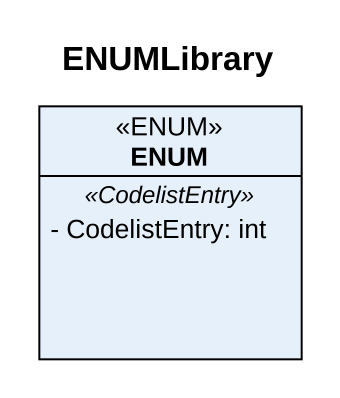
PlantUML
@startuml
title ENUMLibrary
hide circle
hide empty members
skinparam classAttributeIconSize 0
class "ENUM" as ENUM_ <<ENUM>> {
  .. <<CodelistEntry>> ..
  - CodelistEntry: int
}
@enduml
